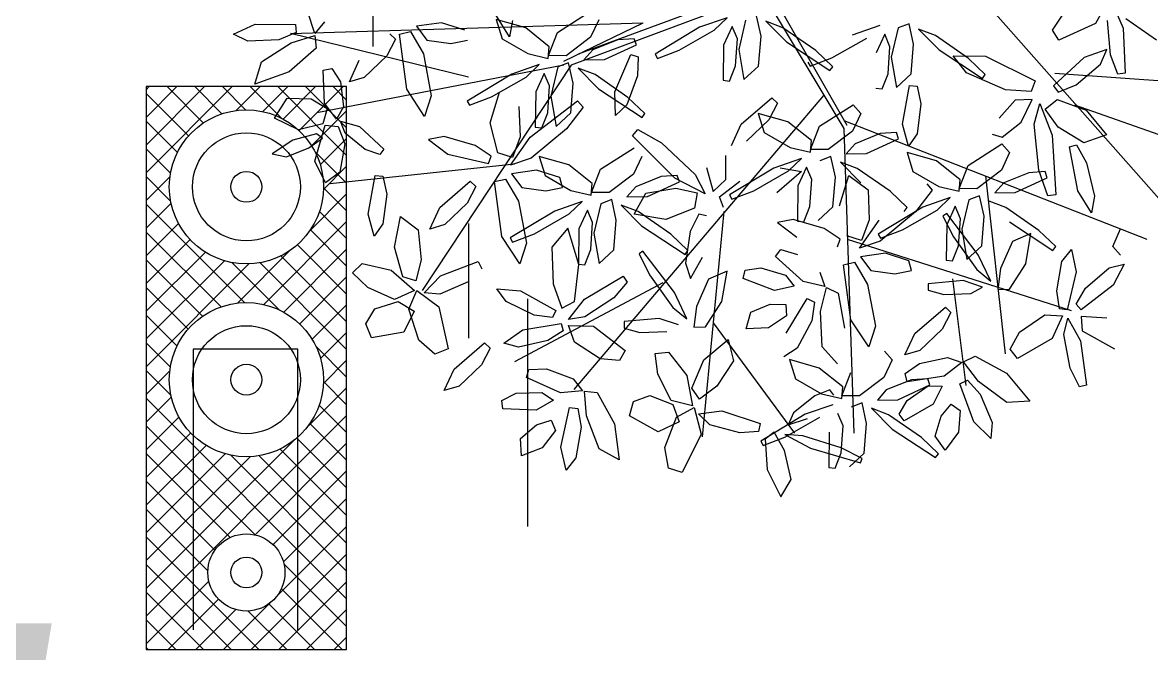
# Model space of a CAD drawing. Header units: inches. Extents: x -28 to 837, y -22 to 590.
# Drawn here: x 394.9 to 430.33, y 277.71 to 297.5 of the extents above; entities that cross this region are included whole.
import ezdxf

# ---------------------------------------------------------------- set-up
doc = ezdxf.new("R2010")
doc.units = ezdxf.units.IN
doc.header["$MEASUREMENT"] = 0
doc.styles.get("Standard").update_dxf_attribs({"font": 'arial.ttf'})
doc.dimstyles.new('Annotative', dxfattribs={"dimscale": 0, "dimtxt": 0.18, "dimasz": 0.18, "dimexe": 0.18, "dimexo": 0.0625, "dimgap": 0.09, "dimtad": 0, "dimtih": 1, "dimtoh": 1, "dimdec": 4, "dimzin": 0, "dimdsep": 46, "dimtxsty": 'Standard', "dimcen": 0.09, "dimadec": 0, "dimazin": 0, "dimtfac": 1, "dimtdec": 4, "dimtofl": 0, "dimtmove": 0, "dimatfit": 3, "dimfxl": 1, "dimtolj": 1, "dimtzin": 0, "dimarcsym": 0})

# ---------------------------------------------------------------- blocks, each defined once
blk = doc.blocks.new('*D41')
at = {"color": 0, "lineweight": -2, "transparency": 16777216}
for p, q in [((2150.27, 647.4), (2156.52, 647.4)), ((2144.02, 622.4), (2144.02, 256.4)), ((2150.27, 231.4), (2156.52, 231.4))]:
    blk.add_line(p, q, dxfattribs=at)
at = {"color": 0, "transparency": 16777216}
for points in [[(2139.85, 622.4), (2148.18, 622.4), (2144.02, 647.4)], [(2139.85, 256.4), (2148.18, 256.4), (2144.02, 231.4)]]:
    blk.add_solid(points, dxfattribs=at)
at = {"layer": 'Defpoints', "color": 0, "transparency": 16777216}
for p in [(2144.02, 647.4), (2144.02, 231.4), (2144.02, 231.4)]:
    blk.add_point(p, dxfattribs=at)
at = {"color": 0, "transparency": 16777216, "insert": (2125, 439.4), "char_height": 25, "attachment_point": 5, "rotation": 90}
blk.add_mtext('416', dxfattribs=at)
blk = doc.blocks.new('tree')
at = {"color": 44}
for p, q in [((-129, -141), (-997.1, -466.1)), ((-964.4, -413.8), (-147.1, -112.5)), ((-129, -141), (237.4, -752.3)), ((-93.4, -134.1), (250.7, -736.3)), ((923.5, -233.3), (1699, -1110.2)), ((-2268.2, -322.7), (-670.9, -273.6)), ((-1030.3, -448), (-670.9, -273.6)), ((-1462.8, -519.6), (-2268.2, -322.7)), ((-1030.3, -465.9), (-2148.9, -680.7)), ((-997.1, -466.1), (-1671.6, -1486)), ((1191.9, -501.7), (1937.6, -555.4)), ((145.6, -603.3), (-985.6, -1933.5)), ((1281.4, -644.9), (1788.5, -823.9)), ((237.4, -716.5), (1609.5, -1253.4)), ((237.4, -752.3), (282.1, -2130.3)), ((-1254, -913.3), (-2089.2, -1002.8)), ((878.7, -967), (968.2, -1772.4)), ((-305.9, -1128.4), (-403.9, -2148.2)), ((-1462.8, -1182.2), (-1462.8, -1700.8)), ((252.3, -1253.4), (1266.5, -1575.5)), ((-582.9, -1450.3), (-1254, -1808.2)), ((729.6, -1432.4), (789.2, -1915.6)), ((-354.2, -1631.3), (13.7, -2130.3))]:
    blk.add_line(p, q, dxfattribs=at)
at = {"color": 68}
for p, q in [((1430.9, -179), (1375.9, -276.9)), ((1455, -191.3), (1501.9, -298.4)), ((1182.3, -307.1), (1230.6, -234)), ((1514.3, -254.7), (1652.7, -350.1)), ((1375.9, -276.9), (1210.8, -351.6)), ((1444.5, -418.6), (1430.5, -262.9)), ((1501.9, -298.4), (1510.9, -501.6)), ((1210.8, -351.6), (1182.3, -307.1)), ((1428.2, -395), (1324.4, -430.7)), ((1399.8, -461.4), (1428.2, -395)), ((1324.4, -430.7), (1186.2, -559.4)), ((1478, -505.7), (1444.5, -418.6)), ((1288.7, -554.6), (1399.8, -461.4)), ((1510.9, -501.6), (1478, -505.7)), ((1186.2, -559.4), (1207.7, -587.3)), ((1207.7, -587.3), (1288.7, -554.6)), ((1124.8, -638.2), (1180.7, -781.9)), ((1149.2, -664.5), (1203.4, -620.8)), ((1203.4, -620.8), (1334.7, -668.8)), ((1207.2, -745.4), (1149.2, -664.5)), ((1334.7, -668.8), (1426, -781.1)), ((1323.4, -817.6), (1207.2, -745.4)), ((1180.7, -781.9), (1196.8, -1052.6)), ((1426, -781.1), (1323.4, -817.6)), ((1258.2, -834.3), (1290.2, -825.4)), ((1296.2, -1034), (1258.2, -834.3)), ((1290.2, -825.4), (1335.8, -906.8)), ((1335.8, -906.8), (1372, -1059)), ((1160, -1057.3), (1119.8, -940.5)), ((1013.1, -1041.6), (1158.1, -975)), ((920.5, -1043.1), (1013.1, -1041.6)), ((1196.8, -1052.6), (1160, -1057.3)), ((1358, -1133.3), (1296.2, -1034)), ((1372, -1059), (1358, -1133.3)), ((970.9, -1109.6), (894.5, -1080.7)), ((1119.8, -1213.1), (970.9, -1109.6)), ((987.2, -1174.5), (1183.8, -1303.9)), ((1196.4, -1286.5), (1119.8, -1213.1)), ((1454.3, -1286), (1489.4, -1205.7)), ((1000.7, -1263.1), (945.9, -1386.3)), ((1084.3, -1227.1), (1000.7, -1263.1)), ((1060.8, -1364.2), (1084.3, -1227.1)), ((1183.8, -1303.9), (1196.4, -1286.5)), ((1224.7, -1353.5), (1267.3, -1299.6)), ((1267.3, -1299.6), (1289.3, -1400.9)), ((1489.9, -1325), (1454.3, -1286)), ((987, -1479), (1060.8, -1364.2)), ((1200.8, -1487.5), (1224.7, -1353.5)), ((1437.6, -1382.7), (1506.2, -1366.4)), ((1506.2, -1366.4), (1456.9, -1461.1)), ((1289.3, -1400.9), (1248.7, -1573.4)), ((1331.3, -1474.7), (1437.6, -1382.7)), ((934.3, -1480.3), (987, -1479)), ((1288.2, -1547.7), (1331.3, -1474.7)), ((1456.9, -1461.1), (1312.3, -1573.3)), ((1213.8, -1568.7), (1200.8, -1487.5)), ((1248.7, -1573.4), (1213.8, -1568.7)), ((1312.3, -1573.3), (1288.2, -1547.7)), ((1032.1, -1673.4), (1146.5, -1595.4)), ((1146.5, -1595.4), (1226.4, -1600.1)), ((1226.4, -1600.1), (1180.6, -1702.7)), ((1233.8, -1683.7), (1251.5, -1610.2)), ((1251.5, -1610.2), (1308.1, -1712.5)), ((1427.5, -1609.9), (1310.9, -1602.8)), ((1310.9, -1602.8), (1316.4, -1667.8)), ((990.7, -1750.7), (1032.1, -1673.4)), ((1262.1, -1837.5), (1233.8, -1683.7)), ((1316.4, -1667.8), (1463.1, -1750)), ((1180.6, -1702.7), (1023.2, -1792.3)), ((1308.1, -1712.5), (1335.9, -1913.9)), ((208.8, -1817.7), (138.3, -1740.9)), ((831.7, -1782.5), (973.7, -1860.1)), ((1023.2, -1792.3), (990.7, -1750.7)), ((231.8, -1921.5), (125.5, -1836.1)), ((456, -1799.2), (418.7, -1878.5)), ((514.3, -1860.6), (579.8, -1815.7)), ((770.6, -1811.5), (691.4, -1873.4)), ((847.2, -1896.7), (778.9, -1808.1)), ((1303.4, -1921.1), (1262.1, -1837.5)), ((228.4, -1961.7), (268.8, -1856.9)), ((418.7, -1878.5), (308.4, -1962.3)), ((543.3, -1890.1), (429.4, -1935.5)), ((524.5, -1898.4), (514.3, -1860.6)), ((691.4, -1873.4), (524.5, -1898.4)), ((616.8, -1885.1), (543.3, -1890.1)), ((626.6, -1912.8), (616.8, -1885.1)), ((973.7, -1860.1), (1079.8, -1985.9)), ((191.4, -1958.8), (173.9, -1935.2)), ((227.6, -1974.1), (231.8, -1921.5)), ((429.4, -1935.5), (389, -1980.9)), ((481.6, -1979.4), (626.6, -1912.8)), ((523.6, -1982.9), (619, -1917.4)), ((619, -1917.4), (682.7, -1917.7)), ((682.7, -1917.7), (641.1, -1999.3)), ((762.9, -1907.2), (796.4, -1891.2)), ((825.1, -2079.5), (762.9, -1907.2)), ((796.4, -1891.2), (854.1, -1953.8)), ((975.7, -1992.6), (847.2, -1896.7)), ((1335.9, -1913.9), (1303.4, -1921.1)), ((135.3, -1952.6), (227.6, -1974.1)), ((308.4, -1962.3), (228.4, -1961.7)), ((389, -1980.9), (481.6, -1979.4)), ((486.8, -2044.6), (523.6, -1982.9)), ((854.1, -1953.8), (909.2, -2083.2)), ((1079.8, -1985.9), (975.7, -1992.6)), ((187, -2002.3), (62.5, -2045.6)), ((233.3, -2098), (209.7, -2041.9)), ((320, -1993.9), (270.7, -2012.7)), ((340.4, -2086.5), (320, -1993.9)), ((439.4, -2047.4), (363, -2018.5)), ((363, -2018.5), (455.7, -2112.2)), ((641.1, -1999.3), (510.7, -2075.6)), ((678.2, -2053.5), (723.3, -1999.9)), ((723.3, -1999.9), (764.2, -2029.1)), ((764.2, -2029.1), (756.2, -2126.7)), ((329.7, -2220.9), (340.4, -2086.5)), ((588.3, -2150.9), (439.4, -2047.4)), ((510.7, -2075.6), (486.8, -2044.6)), ((650.4, -2145.1), (678.2, -2053.5)), ((902.1, -2154.4), (825.1, -2079.5)), ((909.2, -2083.2), (902.1, -2154.4)), ((224.8, -2197.6), (52, -2142.4)), ((225.3, -2220.3), (233.3, -2098)), ((455.7, -2112.2), (652.3, -2241.7)), ((695.7, -2208.5), (650.4, -2145.1)), ((756.2, -2126.7), (695.7, -2208.5)), ((319.5, -2245.2), (224.8, -2197.6)), ((664.9, -2224.3), (588.3, -2150.9)), ((86.6, -2199.6), (312.6, -2265.6)), ((198.2, -2288.8), (225.3, -2220.3)), ((262.8, -2282.7), (329.7, -2220.9)), ((312.6, -2265.6), (319.5, -2245.2)), ((652.3, -2241.7), (664.9, -2224.3)), ((169, -2285.7), (198.2, -2288.8))]:
    blk.add_line(p, q, dxfattribs=at)
at = {"color": 60}
for p, q in [((-2158.4, -321.4), (-2189, -225.6)), ((-1277.4, -337), (-1339.2, -237.8)), ((-1060.1, -317.5), (-907.4, -219.9)), ((-2525.7, -325.7), (-2428.7, -279.4)), ((-2428.7, -279.4), (-2245.6, -280.9)), ((-2245.6, -280.9), (-2242.1, -317.9)), ((-2114.4, -269), (-2158.4, -321.4)), ((-1585, -273.6), (-1697.6, -289.4)), ((-1697.6, -289.4), (-1651.4, -352.1)), ((-1479.1, -307), (-1585, -273.6)), ((-1203.4, -296.7), (-1337.2, -258.8)), ((-1337.2, -258.8), (-1310.3, -345.8)), ((-1263.5, -262.7), (-1277.4, -337)), ((-1097, -382.1), (-1203.4, -296.7)), ((-2461.4, -357), (-2525.7, -325.7)), ((-2320.9, -350.3), (-2461.4, -357)), ((-2242.1, -317.9), (-2320.9, -350.3)), ((-2265, -363.6), (-2158.2, -330.4)), ((-2158.2, -330.4), (-2152.4, -388.7)), ((-1793.3, -348.2), (-1832.6, -423.4)), ((-1818.7, -323.9), (-1793.3, -348.2)), ((-1774.6, -325.2), (-1725.1, -313.6)), ((-1742, -574.2), (-1774.6, -325.2)), ((-1725.1, -313.6), (-1666.3, -414.4)), ((-1651.4, -352.1), (-1543, -366.9)), ((-1543, -366.9), (-1466.7, -352.2)), ((-1310.3, -345.8), (-1193.5, -413.3)), ((-1100.4, -422.4), (-1060.1, -317.5)), ((-910.2, -339.1), (-1020.5, -422.9)), ((-2399.5, -450.8), (-2265, -363.6)), ((-2152.4, -388.7), (-2274.6, -494.9)), ((-1101.2, -434.7), (-1097, -382.1)), ((-899.4, -396.1), (-939.8, -441.5)), ((-2429.4, -550.8), (-2399.5, -450.8)), ((-2001.7, -540.5), (-1957.4, -443.4)), ((-1832.6, -423.4), (-1934.1, -520.8)), ((-1666.3, -414.4), (-1630.6, -603.9)), ((-1193.5, -413.3), (-1101.2, -434.7)), ((-1020.5, -422.9), (-1100.4, -422.4)), ((-1008.8, -454.5), (-1058.1, -473.4)), ((-988.5, -547.1), (-1008.8, -454.5)), ((-2274.6, -494.9), (-2429.4, -550.8)), ((-2121, -488.6), (-2080.6, -481.2)), ((-2114.7, -636.8), (-2121, -488.6)), ((-2080.6, -481.2), (-2041.7, -540.9)), ((-1266.4, -506.3), (-1467.8, -628.1)), ((-1141.9, -462.9), (-1266.4, -506.3)), ((-1200.8, -519.5), (-1141.9, -462.9)), ((-1119.1, -502.6), (-1157.6, -586.8)), ((-1095.6, -558.6), (-1119.1, -502.6)), ((-1058.1, -473.4), (-1089.4, -606.1)), ((-889.4, -508), (-965.8, -479.1)), ((-2041.7, -540.9), (-2028.2, -653.7)), ((-1934.1, -520.8), (-2001.7, -540.5)), ((-1358.3, -609.3), (-1200.8, -519.5)), ((-1103.6, -680.9), (-1095.6, -558.6)), ((-999.2, -681.5), (-988.5, -547.1)), ((-1660.9, -697), (-1742, -574.2)), ((-1630.6, -603.9), (-1660.9, -697)), ((-1457.5, -646.9), (-1358.3, -609.3)), ((-1363.5, -726.6), (-1321.3, -588.2)), ((-1157.6, -586.8), (-1159.9, -746.3)), ((-1089.4, -606.1), (-1066.1, -743.3)), ((-2340.5, -705.3), (-2284, -615.5)), ((-2284, -615.5), (-2174.6, -618.3)), ((-2174.6, -618.3), (-2102, -660.8)), ((-2102, -660.8), (-2122.1, -730.6)), ((-2059.8, -709.5), (-2114.7, -636.8)), ((-2028.2, -653.7), (-2059.8, -709.5)), ((-1467.8, -628.1), (-1457.5, -646.9)), ((-1233.7, -653), (-1228.9, -789.8)), ((-1183.8, -791.4), (-968.1, -627)), ((-943.6, -655), (-1018.1, -753.4)), ((-968.1, -627), (-943.6, -655)), ((-2232.3, -758.4), (-2340.5, -705.3)), ((-1130.7, -749.4), (-1103.6, -680.9)), ((-1066.1, -743.3), (-999.2, -681.5)), ((-2122.1, -730.6), (-2232.3, -758.4)), ((-2158, -900.4), (-2111.5, -736.8)), ((-2111.5, -736.8), (-2053.1, -742.9)), ((-2053.1, -742.9), (-2021.7, -821.5)), ((-2020, -773.8), (-2041.7, -718.6)), ((-2041.7, -718.6), (-1956.4, -743)), ((-1956.4, -743), (-1845.4, -844.9)), ((-1330.1, -862.4), (-1363.5, -726.6)), ((-1018.1, -753.4), (-1179.2, -886.1)), ((-1159.9, -746.3), (-1130.7, -749.4)), ((-2257.2, -805.1), (-2350.5, -866)), ((-2151, -775.6), (-2257.2, -805.1)), ((-2184.5, -839.5), (-2122.8, -795.9)), ((-2122.8, -795.9), (-2151, -775.6)), ((-1930.4, -847), (-2020, -773.8)), ((-1572, -788.3), (-1642.9, -801.7)), ((-1642.9, -801.7), (-1555.4, -867.9)), ((-1432.6, -828.5), (-1572, -788.3)), ((-1271.9, -917.9), (-1183.8, -791.4)), ((-1228.9, -789.8), (-1263.7, -883)), ((-2350.5, -866), (-2285.8, -880.9)), ((-2285.8, -880.9), (-2184.5, -839.5)), ((-2021.7, -821.5), (-2045.1, -949)), ((-1864.1, -870), (-1930.4, -847)), ((-1845.4, -844.9), (-1864.1, -870)), ((-1555.4, -867.9), (-1371.5, -910.9)), ((-1360.4, -877.5), (-1432.6, -828.5)), ((-1263.7, -883), (-1330.1, -862.4)), ((-2109.4, -998.7), (-2158, -900.4)), ((-1371.5, -910.9), (-1360.4, -877.5)), ((-1179.2, -886.1), (-1271.9, -917.9)), ((-1008.5, -916), (-1142.3, -878.1)), ((-1142.3, -878.1), (-1115.4, -965.1)), ((-2045.1, -949), (-2109.4, -998.7)), ((-1916.7, -1139.7), (-1885, -965.4)), ((-1885, -965.4), (-1850, -968.3)), ((-1850, -968.3), (-1832.8, -1048.7)), ((-1154.7, -940.8), (-1267.3, -956.5)), ((-1267.3, -956.5), (-1221.1, -1019.2)), ((-1048.8, -974.1), (-1154.7, -940.8)), ((-1115.4, -965.1), (-998.6, -1032.5)), ((-1592.8, -1109.9), (-1454.1, -990.4)), ((-1428.7, -1014.7), (-1468, -1089.9)), ((-1454.1, -990.4), (-1428.7, -1014.7)), ((-1344.3, -992.4), (-1294.8, -980.7)), ((-1311.7, -1241.3), (-1344.3, -992.4)), ((-1294.8, -980.7), (-1236, -1081.6)), ((-1221.1, -1019.2), (-1112.7, -1034.1)), ((-1112.7, -1034.1), (-1036.4, -1019.3)), ((-1036.4, -1019.3), (-1048.8, -974.1)), ((-1832.8, -1048.7), (-1849.7, -1183.7)), ((-1637.2, -1207), (-1592.8, -1109.9)), ((-1468, -1089.9), (-1569.5, -1187.2)), ((-1236, -1081.6), (-1200.3, -1271)), ((-947, -1082.2), (-1071.5, -1125.6)), ((-1005.9, -1138.8), (-947, -1082.2)), ((-924.2, -1121.9), (-962.7, -1206.1)), ((-1071.5, -1125.6), (-1272.9, -1247.3))]:
    blk.add_line(p, q, dxfattribs=at)
at = {"color": 62}
for p, q in [((-291.4, -250.6), (-415.9, -293.9)), ((-350.4, -307.2), (-291.4, -250.6)), ((-138, -334.8), (-158.4, -242.2)), ((-872.8, -259.9), (-910.2, -339.1)), ((-415.9, -293.9), (-617.4, -415.7)), ((-268.7, -290.2), (-307.1, -374.5)), ((-245.1, -346.3), (-268.7, -290.2)), ((-207.6, -261), (-239, -393.8)), ((-39, -295.7), (-115.4, -266.8)), ((-115.4, -266.8), (-22.7, -360.5)), ((109.9, -399.2), (-39, -295.7)), ((-785.6, -350.8), (-899.4, -396.1)), ((-712, -345.8), (-785.6, -350.8)), ((-702.3, -373.4), (-712, -345.8)), ((-507.9, -397), (-350.4, -307.2)), ((-253.1, -468.6), (-245.1, -346.3)), ((-148.7, -469.2), (-138, -334.8)), ((-847.2, -440), (-702.3, -373.4)), ((-607.1, -434.6), (-507.9, -397)), ((-307.1, -374.5), (-309.4, -534)), ((-239, -393.8), (-215.6, -531)), ((-939.8, -441.5), (-847.2, -440)), ((-799.8, -586), (-727.8, -417.7)), ((-727.8, -417.7), (-694.3, -428.4)), ((-694.3, -428.4), (-696.5, -513.1)), ((-617.4, -415.7), (-607.1, -434.6)), ((73.6, -451.1), (83.9, -470)), ((-965.8, -479.1), (-873.2, -572.9)), ((-740.5, -611.5), (-889.4, -508)), ((-280.2, -537.1), (-253.1, -468.6)), ((-215.6, -531), (-148.7, -469.2)), ((-696.5, -513.1), (-744.8, -645.2)), ((-309.4, -534), (-280.2, -537.1)), ((-873.2, -572.9), (-676.6, -702.3)), ((-796.9, -692.7), (-799.8, -586)), ((-663.9, -684.9), (-740.5, -611.5)), ((-227.5, -732.3), (-88.8, -612.8)), ((-88.8, -612.8), (-63.4, -637.1)), ((-744.8, -645.2), (-796.9, -692.7)), ((-63.4, -637.1), (-102.7, -712.3)), ((-676.6, -702.3), (-663.9, -684.9)), ((-102.7, -712.3), (-204.2, -809.6)), ((-16.3, -721.4), (-150.1, -683.5)), ((-150.1, -683.5), (-123.2, -770.4)), ((-720.2, -784.7), (-695.7, -756.8)), ((-695.7, -756.8), (-588.3, -817.6)), ((-271.8, -829.4), (-227.5, -732.3)), ((90.1, -806.8), (-16.3, -721.4)), ((86.6, -847), (127, -742.2)), ((-528.6, -976.7), (-720.2, -784.7)), ((-588.3, -817.6), (-435.4, -959.6)), ((-123.2, -770.4), (-6.4, -837.9)), ((85.9, -859.4), (90.1, -806.8)), ((-865.2, -936.8), (-712.5, -839.2)), ((-6.4, -837.9), (85.9, -859.4)), ((-902.1, -1001.4), (-1008.5, -916)), ((-677.9, -879.1), (-715.3, -958.4)), ((-905.6, -1041.6), (-865.2, -936.8)), ((-715.3, -958.4), (-825.6, -1042.2)), ((-590.7, -970), (-704.5, -1015.4)), ((-517.2, -965), (-590.7, -970)), ((-507.4, -992.7), (-517.2, -965)), ((-906.3, -1054), (-902.1, -1001.4)), ((-704.5, -1015.4), (-744.9, -1060.8)), ((-659.2, -1044.5), (-524.3, -1021.6)), ((-652.3, -1059.3), (-507.4, -992.7)), ((-998.6, -1032.5), (-906.3, -1054)), ((-825.6, -1042.2), (-905.6, -1041.6)), ((-744.9, -1060.8), (-652.3, -1059.3)), ((-711.8, -1139.9), (-659.2, -1044.5)), ((-900.7, -1177.9), (-924.2, -1121.9)), ((-863.2, -1092.6), (-894.5, -1225.4)), ((-813.9, -1073.8), (-863.2, -1092.6)), ((-793.6, -1166.4), (-813.9, -1073.8)), ((-694.5, -1127.3), (-770.9, -1098.4)), ((-770.9, -1098.4), (-678.3, -1192.2)), ((-438.9, -1112.3), (-569, -1163.4)), ((-1889.6, -1239.8), (-1916.7, -1139.7)), ((-1797.2, -1289.7), (-1769.9, -1149.6)), ((-1769.9, -1149.6), (-1690.2, -1210.1)), ((-1163.4, -1228.6), (-1005.9, -1138.8)), ((-804.3, -1300.8), (-793.6, -1166.4)), ((-569, -1163.4), (-711.8, -1139.9)), ((-545.6, -1230.8), (-694.5, -1127.3)), ((-1849.7, -1183.7), (-1889.6, -1239.8)), ((-1690.2, -1210.1), (-1677.2, -1346.3)), ((-1569.5, -1187.2), (-1637.2, -1207)), ((-1012.7, -1203.6), (-1085.6, -1289.2)), ((-963.3, -1367.8), (-1012.7, -1203.6)), ((-962.7, -1206.1), (-965, -1365.6)), ((-908.7, -1300.2), (-900.7, -1177.9)), ((-894.5, -1225.4), (-871.2, -1362.6)), ((-678.3, -1192.2), (-481.7, -1321.6)), ((-458.8, -1218.4), (-480.2, -1361.9)), ((-1230.6, -1364.2), (-1311.7, -1241.3)), ((-1272.9, -1247.3), (-1262.6, -1266.2)), ((-1262.6, -1266.2), (-1163.4, -1228.6)), ((-1200.3, -1271), (-1230.6, -1364.2)), ((-469.1, -1304.2), (-545.6, -1230.8)), ((-1759.7, -1423.5), (-1797.2, -1289.7)), ((-1085.6, -1289.2), (-1078.4, -1455.2)), ((-935.8, -1368.7), (-908.7, -1300.2)), ((-871.2, -1362.6), (-804.3, -1300.8)), ((-672.6, -1307.4), (-690.3, -1319.6)), ((-690.3, -1319.6), (-642.5, -1414.3)), ((-530.3, -1494.9), (-672.6, -1307.4)), ((-481.7, -1321.6), (-469.1, -1304.2)), ((-1987.2, -1405.4), (-1943.9, -1362.6)), ((-1943.9, -1362.6), (-1812.4, -1393.9)), ((-1677.2, -1346.3), (-1701.1, -1441)), ((-1589.4, -1418.3), (-1417.9, -1354)), ((-1417.9, -1354), (-1401.5, -1387.3)), ((-981.8, -1534.9), (-963.3, -1367.8)), ((-965, -1365.6), (-935.8, -1368.7)), ((-480.2, -1361.9), (-457.5, -1430.4)), ((-1918.8, -1471.6), (-1987.2, -1405.4)), ((-1812.4, -1393.9), (-1707.3, -1484.8)), ((-1701.1, -1441), (-1759.7, -1423.5)), ((-1663.3, -1496.2), (-1589.4, -1418.3)), ((-937.4, -1525.1), (-762.8, -1420.9)), ((-762.8, -1420.9), (-743.5, -1447.9)), ((-642.5, -1414.3), (-536.5, -1561.5)), ((-1797.3, -1525.4), (-1918.8, -1471.6)), ((-1463.4, -1445.8), (-1592.1, -1502.4)), ((-1291.6, -1534.6), (-1333.4, -1477.8)), ((-1333.4, -1477.8), (-1226.9, -1486.2)), ((-1078.4, -1455.2), (-1039.5, -1565.3)), ((-743.5, -1447.9), (-804.4, -1518.7)), ((-1707.3, -1484.8), (-1797.3, -1525.4)), ((-1731.8, -1569.3), (-1695.9, -1485.8)), ((-1695.9, -1485.8), (-1596.6, -1559.7)), ((-1592.1, -1502.4), (-1663.3, -1496.2)), ((-1226.9, -1486.2), (-1067.1, -1575.6)), ((-1009.5, -1617.1), (-937.4, -1525.1)), ((-804.4, -1518.7), (-934.9, -1604.8)), ((-474.1, -1614.1), (-530.3, -1494.9)), ((-1927.8, -1635.9), (-1886.8, -1568.3)), ((-1886.8, -1568.3), (-1780.2, -1535.2)), ((-1780.2, -1535.2), (-1708.9, -1579.1)), ((-1708.9, -1579.1), (-1755.1, -1673.4)), ((-1686.8, -1710), (-1731.8, -1569.3)), ((-1596.6, -1559.7), (-1554.8, -1748.8)), ((-1165.4, -1596.6), (-1291.6, -1534.6)), ((-1067.1, -1575.6), (-1081.3, -1607.7)), ((-1039.5, -1565.3), (-981.8, -1534.9)), ((-536.5, -1561.5), (-474.1, -1614.1)), ((-1081.3, -1607.7), (-1165.4, -1596.6)), ((-934.9, -1604.8), (-1009.5, -1617.1)), ((-599, -1611.6), (-757.8, -1626.1)), ((-1900.9, -1698.9), (-1927.8, -1635.9)), ((-1755.1, -1673.4), (-1900.9, -1698.9)), ((-1301.6, -1723.8), (-1216.9, -1664)), ((-1614.7, -1772.9), (-1686.8, -1710)), ((-1527.9, -1841.2), (-1389.2, -1721.7)), ((-1389.2, -1721.7), (-1363.8, -1746.1)), ((-1235.3, -1742), (-1301.6, -1723.8)), ((-1554.8, -1748.8), (-1614.7, -1772.9)), ((-1363.8, -1746.1), (-1403.1, -1821.2)), ((-1403.1, -1821.2), (-1504.6, -1918.6)), ((-1572.2, -1938.3), (-1527.9, -1841.2)), ((-1504.6, -1918.6), (-1572.2, -1938.3)), ((-1311, -1982.6), (-1246.6, -1950.4)), ((-1307.4, -2021.5), (-1311, -1982.6)), ((-1223, -2233.1), (-1227.1, -2155.3))]:
    blk.add_line(p, q, dxfattribs=at)
at = {"color": 64}
for p, q in [((399.6, -286), (275.1, -329.3)), ((483.4, -296.4), (452, -429.2)), ((532.6, -277.6), (483.4, -296.4)), ((553, -370.2), (532.6, -277.6)), ((652, -331.1), (575.6, -302.2)), ((575.6, -302.2), (668.3, -395.9)), ((183.1, -432.4), (340.6, -342.6)), ((422.3, -325.6), (383.9, -409.9)), ((445.9, -381.7), (422.3, -325.6)), ((-22.7, -360.5), (173.9, -490)), ((186.5, -472.6), (109.9, -399.2)), ((437.9, -504), (445.9, -381.7)), ((542.3, -504.6), (553, -370.2)), ((83.9, -470), (183.1, -432.4)), ((452, -429.2), (475.4, -566.3)), ((173.9, -490), (186.5, -472.6)), ((410.8, -572.5), (437.9, -504)), ((475.4, -566.3), (542.3, -504.6)), ((502.3, -731.9), (534, -557.5)), ((534, -557.5), (569.1, -560.4)), ((569.1, -560.4), (586.2, -640.8)), ((381.6, -569.4), (410.8, -572.5)), ((127, -742.2), (279.7, -644.6)), ((279.7, -644.6), (314.3, -684.5)), ((586.2, -640.8), (569.3, -775.9)), ((314.3, -684.5), (276.9, -763.8)), ((276.9, -763.8), (166.6, -847.6)), ((529.5, -831.9), (502.3, -731.9)), ((401.5, -775.4), (287.7, -820.8)), ((339.9, -864.7), (484.8, -798.1)), ((475, -770.4), (401.5, -775.4)), ((484.8, -798.1), (475, -770.4)), ((569.3, -775.9), (529.5, -831.9)), ((166.6, -847.6), (86.6, -847)), ((287.7, -820.8), (247.2, -866.2)), ((247.2, -866.2), (339.9, -864.7)), ((657, -898.3), (523.1, -860.4)), ((523.1, -860.4), (550.1, -947.4)), ((-297.9, -983.4), (-297.6, -874)), ((45.2, -887.6), (-79.3, -930.9)), ((-13.8, -944.1), (45.2, -887.6)), ((178.3, -879.2), (129, -898)), ((198.6, -971.8), (178.3, -879.2)), ((297.7, -932.7), (221.3, -903.8)), ((221.3, -903.8), (313.9, -997.5)), ((-435.4, -959.6), (-391.5, -1047.2)), ((-384.5, -928), (-353.9, -1037.5)), ((-79.3, -930.9), (-280.7, -1052.7)), ((-171.2, -1034), (-13.8, -944.1)), ((45.3, -947.1), (-65.7, -1043.7)), ((-51.1, -929.4), (45.3, -947.1)), ((68, -927.2), (29.5, -1011.5)), ((91.5, -983.3), (68, -927.2)), ((216.8, -1102.8), (259.1, -964.4)), ((259.1, -964.4), (346.6, -1029.1)), ((446.5, -1036.2), (297.7, -932.7)), ((550.1, -947.4), (666.9, -1014.8)), ((-391.5, -1047.2), (-528.6, -976.7)), ((-524.3, -1021.6), (-427.2, -1043.7)), ((-353.9, -1037.5), (-297.9, -983.4)), ((-326.3, -1061.6), (-234.1, -989.9)), ((29.5, -1011.5), (27.2, -1171)), ((83.5, -1105.6), (91.5, -983.3)), ((187.9, -1106.2), (198.6, -971.8)), ((612.3, -1003.2), (636.7, -1031.1)), ((-427.2, -1043.7), (-438.9, -1112.3)), ((-308.2, -1109.1), (-326.3, -1061.6)), ((-280.7, -1052.7), (-270.4, -1071.6)), ((-270.4, -1071.6), (-171.2, -1034)), ((346.6, -1029.1), (351.5, -1165.9)), ((523.1, -1109.6), (446.5, -1036.2)), ((636.7, -1031.1), (562.2, -1129.5)), ((56.4, -1174.1), (83.5, -1105.6)), ((121, -1167.9), (187.9, -1106.2)), ((594, -1107.9), (392.6, -1229.7)), ((502, -1210.9), (659.5, -1121.1)), ((510.5, -1127), (523.1, -1109.6)), ((-419.9, -1140.3), (-458.8, -1218.4)), ((-385.3, -1146.9), (-419.9, -1140.3)), ((8.3, -1164.4), (-62.6, -1177.8)), ((147.7, -1204.6), (8.3, -1164.4)), ((27.2, -1171), (56.4, -1174.1)), ((308.5, -1294.1), (396.6, -1167.5)), ((351.5, -1165.9), (316.7, -1259.2)), ((562.2, -1129.5), (401.2, -1262.3)), ((-62.6, -1177.8), (24.9, -1244.1)), ((220, -1253.6), (147.7, -1204.6)), ((402.8, -1248.5), (502, -1210.9)), ((208.8, -1287), (220, -1253.6)), ((316.7, -1259.2), (250.2, -1238.5)), ((401.2, -1262.3), (308.5, -1294.1)), ((392.6, -1229.7), (402.8, -1248.5)), ((-71.8, -1330.7), (-48.9, -1299)), ((-48.9, -1299), (27.2, -1321.7)), ((-457.5, -1430.4), (-403.5, -1334.9)), ((52.4, -1444.8), (-71.8, -1330.7)), ((268.7, -1617.4), (236, -1368.5)), ((-291.7, -1398.4), (-375.3, -1434.3)), ((-315.3, -1535.5), (-291.7, -1398.4)), ((-218.4, -1431.2), (-209.4, -1393.2)), ((-209.4, -1393.2), (-138.1, -1383.1)), ((-138.1, -1383.1), (-27.3, -1416.2)), ((-27.3, -1416.2), (12.5, -1465.8)), ((127.9, -1402.9), (150.4, -1467.6)), ((-375.3, -1434.3), (-430.1, -1557.6)), ((-77.2, -1484.7), (-218.4, -1431.2)), ((12.5, -1465.8), (-77.2, -1484.7)), ((150.4, -1467.6), (52.4, -1444.8)), ((132.1, -1580.7), (158.2, -1471.9)), ((158.2, -1471.9), (211.3, -1496.8)), ((-24, -1678.3), (71, -1521.7)), ((71, -1521.7), (104.5, -1537.7)), ((211.3, -1496.8), (240, -1656.1)), ((-430.1, -1557.6), (-441.7, -1651.6)), ((-389, -1650.3), (-315.3, -1535.5)), ((-205.6, -1658.7), (-184.7, -1583.6)), ((-184.7, -1583.6), (-96, -1547.7)), ((-96, -1547.7), (-26, -1549.1)), ((-26, -1549.1), (-23, -1599.3)), ((104.5, -1537.7), (92, -1622)), ((138.3, -1740.9), (132.1, -1580.7)), ((-1216.9, -1664), (-1042.3, -1634.1)), ((-1042.3, -1634.1), (-1033, -1668)), ((-757.8, -1626.1), (-757.8, -1655.5)), ((-511.1, -1640.9), (-599, -1611.6)), ((-23, -1599.3), (-104, -1654.4)), ((92, -1622), (25.9, -1746.1)), ((-1033, -1668), (-1102.7, -1711.7)), ((-982.1, -1719.6), (-1009, -1644.2)), ((-1009, -1644.2), (-896.6, -1646.2)), ((-896.6, -1646.2), (-752.7, -1756.3)), ((-757.8, -1655.5), (-686.8, -1675.2)), ((-686.8, -1675.2), (-564.3, -1670.3)), ((-441.7, -1651.6), (-389, -1650.3)), ((-104, -1654.4), (-205.6, -1658.7)), ((-1102.7, -1711.7), (-1235.3, -1742)), ((-865.6, -1794.5), (-982.1, -1719.6)), ((-396.4, -1799), (-287.3, -1707)), ((-287.3, -1707), (-263.2, -1804)), ((-752.7, -1756.3), (-778.3, -1802.4)), ((-617, -1770.1), (-556.4, -1764)), ((-605.2, -1864.6), (-617, -1770.1)), ((-556.4, -1764), (-473.5, -1870.7)), ((25.9, -1746.1), (-33.9, -1785.3)), ((-1188.7, -1842.4), (-1109.3, -1839.7)), ((-1109.3, -1839.7), (-988.1, -1884.8)), ((-778.3, -1802.4), (-865.6, -1794.5)), ((-451, -1926.9), (-396.4, -1799)), ((-263.2, -1804), (-338.3, -1918.4)), ((125.5, -1836.1), (-8.4, -1798.2)), ((-8.4, -1798.2), (18.6, -1885.1)), ((-1200.4, -1879.7), (-1188.7, -1842.4)), ((-1046.3, -1948.4), (-1200.4, -1879.7)), ((-988.1, -1884.8), (-946.2, -1938.9)), ((-544.2, -1982.6), (-605.2, -1864.6)), ((-473.5, -1870.7), (-448.6, -2007.4)), ((-946.2, -1938.9), (-1046.3, -1948.4)), ((-927.6, -2052), (-937.4, -1940.5)), ((-937.4, -1940.5), (-879.2, -1947.3)), ((-416.3, -1977.2), (-451, -1926.9)), ((-338.3, -1918.4), (-416.3, -1977.2)), ((-1246.6, -1950.4), (-1131, -1946.6)), ((-1077.5, -1981), (-1156.5, -2027.4)), ((-1131, -1946.6), (-1077.5, -1981)), ((-879.2, -1947.3), (-801.3, -2089.2)), ((-733.6, -2053), (-715.2, -1987)), ((-715.2, -1987), (-640.8, -1960)), ((-640.8, -1960), (-536.9, -2001)), ((-448.6, -2007.4), (-544.2, -1982.6)), ((-1156.5, -2027.4), (-1307.4, -2021.5)), ((-1044.7, -2194.1), (-1004.3, -2015.5)), ((-1004.3, -2015.5), (-967.4, -2020)), ((-967.4, -2020), (-952.5, -2103.8)), ((-536.9, -2001), (-508.9, -2079.9)), ((-520.7, -2057.9), (-440.4, -2015.4)), ((-440.4, -2015.4), (-409.2, -2135.2)), ((-421.5, -2043.9), (-315, -2029.4)), ((-369.9, -2093.4), (-421.5, -2043.9)), ((-1227.1, -2155.3), (-1154.4, -2093.1)), ((-1154.4, -2093.1), (-1087.5, -2072.2)), ((-1087.5, -2072.2), (-1068.8, -2118.9)), ((-870.9, -2201.9), (-927.6, -2052)), ((-801.3, -2089.2), (-779.6, -2252.4)), ((-604, -2124.4), (-733.6, -2053)), ((-508.9, -2079.9), (-604, -2124.4)), ((-573.7, -2195.7), (-520.7, -2057.9)), ((-1068.8, -2118.9), (-1128.1, -2196.9)), ((-952.5, -2103.8), (-975.8, -2242.6)), ((-409.2, -2135.2), (-495.2, -2308.7)), ((-1128.1, -2196.9), (-1223, -2233.1)), ((-1020, -2298.7), (-1044.7, -2194.1)), ((-556.9, -2290), (-573.7, -2195.7)), ((-975.8, -2242.6), (-1020, -2298.7)), ((-779.6, -2252.4), (-870.9, -2201.9)), ((-495.2, -2308.7), (-556.9, -2290))]:
    blk.add_line(p, q, dxfattribs=at)
at = {"color": 66}
for p, q in [((800.9, -434.6), (652, -331.1)), ((668.3, -395.9), (864.9, -525.4)), ((791.8, -500.7), (731.4, -423.5)), ((731.4, -423.5), (878.6, -424.8)), ((877.5, -508), (800.9, -434.6)), ((878.6, -424.8), (1103.4, -536.5)), ((968.9, -576.7), (791.8, -500.7)), ((864.9, -525.4), (877.5, -508)), ((1103.4, -536.5), (1085.5, -584.1)), ((1085.5, -584.1), (968.9, -576.7)), ((1012.4, -623.8), (939.6, -705.5)), ((1090.2, -620.5), (1012.4, -623.8)), ((1040.5, -722.7), (1090.2, -620.5)), ((1099.5, -732.8), (1124.8, -638.2)), ((953.7, -792), (1040.5, -722.7)), ((1119.8, -940.5), (1099.5, -732.8)), ((909.3, -777.1), (953.7, -792)), ((800.3, -919.1), (953, -821.5)), ((987.5, -861.4), (950.2, -940.7)), ((953, -821.5), (987.5, -861.4)), ((763.4, -983.7), (657, -898.3)), ((759.9, -1023.9), (800.3, -919.1)), ((950.2, -940.7), (839.9, -1024.5)), ((1074.8, -952.3), (961, -997.7)), ((1148.3, -947.3), (1074.8, -952.3)), ((1158.1, -975), (1148.3, -947.3)), ((666.9, -1014.8), (759.2, -1036.3)), ((759.2, -1036.3), (763.4, -983.7)), ((961, -997.7), (920.5, -1043.1)), ((718.5, -1064.5), (594, -1107.9)), ((659.5, -1121.1), (718.5, -1064.5)), ((839.9, -1024.5), (759.9, -1023.9)), ((851.6, -1056.1), (802.3, -1075)), ((871.9, -1148.7), (851.6, -1056.1)), ((741.2, -1104.2), (702.8, -1188.4)), ((764.8, -1160.2), (741.2, -1104.2)), ((802.3, -1075), (770.9, -1207.7)), ((703.4, -1136.2), (685.7, -1148.4)), ((685.7, -1148.4), (733.5, -1243.1)), ((845.7, -1323.6), (703.4, -1136.2)), ((756.8, -1282.5), (764.8, -1160.2)), ((861.2, -1283.1), (871.9, -1148.7)), ((702.8, -1188.4), (700.5, -1347.9)), ((770.9, -1207.7), (794.3, -1344.9)), ((733.5, -1243.1), (839.5, -1390.2)), ((425.7, -1316.9), (313.1, -1332.6)), ((531.6, -1350.3), (425.7, -1316.9)), ((729.7, -1351), (756.8, -1282.5)), ((794.3, -1344.9), (861.2, -1283.1)), ((901.9, -1442.9), (845.7, -1323.6)), ((236, -1368.5), (285.5, -1356.9)), ((285.5, -1356.9), (344.3, -1457.7)), ((313.1, -1332.6), (359.2, -1395.3)), ((543.9, -1395.4), (531.6, -1350.3)), ((700.5, -1347.9), (729.7, -1351)), ((359.2, -1395.3), (467.7, -1410.2)), ((467.7, -1410.2), (543.9, -1395.4)), ((839.5, -1390.2), (901.9, -1442.9)), ((945.9, -1386.3), (934.3, -1480.3)), ((344.3, -1457.7), (380.1, -1647.2)), ((777.1, -1440.3), (618.2, -1454.9)), ((618.2, -1454.9), (618.2, -1484.2)), ((864.9, -1469.7), (777.1, -1440.3)), ((811.7, -1499), (864.9, -1469.7)), ((618.2, -1484.2), (689.2, -1504)), ((689.2, -1504), (811.7, -1499)), ((557.9, -1680), (696.6, -1560.5)), ((696.6, -1560.5), (722, -1584.8)), ((349.7, -1740.3), (268.7, -1617.4)), ((722, -1584.8), (682.7, -1660)), ((380.1, -1647.2), (349.7, -1740.3)), ((513.6, -1777.1), (557.9, -1680)), ((682.7, -1660), (581.3, -1757.4)), ((421.4, -1759.3), (456, -1799.2)), ((581.3, -1757.4), (513.6, -1777.1)), ((579.8, -1815.7), (706.2, -1788.4)), ((706.2, -1788.4), (770.6, -1811.5)), ((778.9, -1808.1), (831.7, -1782.5)), ((18.6, -1885.1), (135.3, -1952.6)), ((173.9, -1935.2), (105.1, -1961.5)), ((105.1, -1961.5), (9.6, -2038.4)), ((-315, -2029.4), (-141.1, -2086.8)), ((9.6, -2038.4), (-15.7, -2093.7)), ((-234, -2129.8), (-369.9, -2093.4)), ((-141.1, -2086.8), (-149.1, -2123.1)), ((62.5, -2045.6), (-139, -2167.4)), ((-29.5, -2148.7), (128, -2058.9)), ((-15.7, -2093.7), (72.4, -2065)), ((-149.1, -2123.1), (-234, -2129.8)), ((-77.8, -2126.3), (-119.4, -2158.8)), ((-31.2, -2208.9), (-77.8, -2126.3)), ((52, -2142.4), (-29.5, -2137.2)), ((-29.5, -2137.2), (86.6, -2199.6)), ((171.2, -2126.2), (169, -2285.7)), ((-139, -2167.4), (-128.7, -2186.3)), ((-128.7, -2186.3), (-29.5, -2148.7)), ((-119.4, -2158.8), (-110.3, -2294.9)), ((-1.9, -2340.5), (-31.2, -2208.9)), ((-110.3, -2294.9), (-47.7, -2419.2)), ((-47.7, -2419.2), (-1.9, -2340.5))]:
    blk.add_line(p, q, dxfattribs=at)
blk = doc.blocks.new('Garden')
for p, q in [((1940.95704, -42.14943), (1940.95704, -21.51725)), ((1954.96483, -85.62437), (1954.96483, -64.99219)), ((1954.96483, -64.99219), (1954.96483, -64.99219))]:
    blk.add_line(p, q)
at = {"xscale": 0.02, "yscale": 0.02}
blk.add_blockref('tree', (1978.84719, -34.54183), dxfattribs=at)
dim = blk.add_linear_dim(base=(1907.69888, -119.37283), p1=(1907.69888, 296.62717), p2=(1907.69888, -119.37283), angle=90, dimstyle='Annotative')
dim.commit()
dim.dimension.update_dxf_attribs({"geometry": '*D41', "text_midpoint": (1888.68456, 88.62717), "insert": (-236.31763, -350.77107)})

msp = doc.modelspace()

# ---------------------------------------------------------------- linework, layer by layer
at = {"color": 18, "true_color": 0x000000}
for p, q in [((405.072, 295.491), (398.782, 295.491)), ((398.782, 292.787), (401.485, 295.491)), ((398.782, 293.656), (400.616, 295.491)), ((398.782, 294.525), (399.747, 295.491)), ((398.782, 295.394), (398.878, 295.491)), ((398.782, 295.491), (398.782, 277.829)), ((400.574, 294.351), (399.435, 295.491)), ((401.156, 294.639), (400.304, 295.491)), ((401.899, 294.765), (401.173, 295.491)), ((401.607, 294.744), (402.354, 295.491)), ((403.038, 294.495), (402.042, 295.491)), ((402.442, 294.709), (403.223, 295.491)), ((405.072, 293.329), (402.911, 295.491)), ((403.076, 294.474), (404.093, 295.491)), ((403.582, 294.111), (404.962, 295.491)), ((405.072, 294.199), (403.78, 295.491)), ((405.072, 295.068), (404.649, 295.491)), ((405.072, 277.829), (405.072, 295.491)), ((400.112, 293.945), (398.782, 295.275)), ((399.762, 293.425), (398.782, 294.405)), ((403.974, 293.634), (405.072, 294.732)), ((404.246, 293.036), (405.072, 293.863)), ((399.546, 292.773), (398.782, 293.536)), ((405.072, 292.46), (404.076, 293.456)), ((404.345, 292.267), (405.072, 292.994)), ((399.549, 291.9), (398.782, 292.667)), ((398.782, 291.918), (399.529, 292.665)), ((405.072, 291.591), (404.346, 292.317)), ((403.917, 290.97), (405.072, 292.125)), ((398.782, 291.049), (399.563, 291.83)), ((401.864, 288.716), (398.782, 291.798)), ((405.072, 290.722), (404.22, 291.574)), ((398.782, 290.18), (399.798, 291.196)), ((402.471, 288.654), (405.072, 291.256)), ((401.13, 288.581), (398.782, 290.929)), ((405.072, 289.853), (403.933, 290.993)), ((398.782, 289.311), (400.162, 290.691)), ((405.072, 288.984), (403.526, 290.53)), ((398.782, 288.442), (400.638, 290.298)), ((401.647, 288.7), (403.302, 290.355)), ((405.072, 288.115), (403.007, 290.18)), ((403.099, 288.414), (405.072, 290.387)), ((400.553, 288.289), (398.782, 290.06)), ((398.782, 287.573), (401.236, 290.027)), ((398.782, 286.704), (402.006, 289.927)), ((402.968, 288.481), (401.482, 289.967)), ((405.072, 287.246), (402.354, 289.964)), ((403.6, 288.045), (405.072, 289.518)), ((400.095, 287.878), (398.782, 289.191)), ((403.988, 287.564), (405.072, 288.649)), ((399.75, 287.353), (398.782, 288.322)), ((404.253, 286.961), (405.072, 287.78)), ((399.54, 286.694), (398.782, 287.453)), ((405.072, 286.377), (404.111, 287.338)), ((403.543, 287.251), (400.255, 287.251)), ((400.255, 287.251), (400.255, 278.448)), ((403.543, 278.448), (403.543, 287.251)), ((404.344, 286.182), (405.072, 286.911)), ((399.557, 285.808), (398.782, 286.584)), ((398.782, 285.835), (399.524, 286.577)), ((405.072, 285.508), (404.345, 286.235)), ((403.815, 284.785), (405.072, 286.041)), ((398.782, 284.965), (399.569, 285.753)), ((405.072, 279.424), (398.782, 285.715)), ((398.782, 278.882), (405.072, 285.172)), ((405.072, 284.639), (404.211, 285.5)), ((398.782, 284.096), (399.81, 285.125)), ((402.201, 281.427), (398.782, 284.846)), ((405.072, 283.77), (403.919, 284.923)), ((398.782, 283.227), (400.179, 284.624)), ((405.072, 282.901), (403.507, 284.465)), ((398.782, 279.751), (403.439, 284.409)), ((398.782, 282.358), (400.66, 284.236)), ((402.197, 281.428), (405.072, 284.303)), ((405.072, 282.032), (402.983, 284.12)), ((401.414, 281.344), (398.782, 283.977)), ((398.782, 281.489), (401.263, 283.971)), ((398.782, 280.62), (402.042, 283.88)), ((405.072, 280.294), (401.438, 283.928)), ((405.072, 281.163), (402.324, 283.91)), ((402.762, 281.124), (405.072, 283.434)), ((400.941, 280.949), (398.782, 283.108)), ((403.09, 280.583), (405.072, 282.565)), ((400.718, 280.302), (398.782, 282.239)), ((402.881, 279.505), (405.072, 281.696)), ((402.322, 277.829), (398.782, 281.369)), ((402.074, 277.829), (405.072, 280.827)), ((401.453, 277.829), (398.782, 280.5)), ((405.072, 278.555), (403.105, 280.522)), ((398.782, 278.013), (400.748, 279.979)), ((402.943, 277.829), (405.072, 279.958)), ((400.584, 277.829), (398.782, 279.631)), ((404.929, 277.829), (403.023, 279.736)), ((399.467, 277.829), (401.052, 279.414)), ((401.205, 277.829), (402.67, 279.294)), ((404.06, 277.829), (402.627, 279.262)), ((400.336, 277.829), (401.593, 279.086)), ((403.191, 277.829), (401.98, 279.04)), ((403.812, 277.829), (405.072, 279.089)), ((399.715, 277.829), (398.782, 278.762)), ((404.681, 277.829), (405.072, 278.22)), ((398.846, 277.829), (398.782, 277.893)), ((398.782, 277.829), (405.072, 277.829))]:
    msp.add_line(p, q, dxfattribs=at)
for centre, radius in [((401.927, 292.345), 2.419), ((401.927, 292.345), 1.694), ((401.927, 292.345), 0.484), ((401.927, 286.297), 2.419), ((401.927, 286.297), 1.694), ((401.927, 286.297), 0.484), ((401.927, 280.249), 1.21), ((401.927, 280.249), 0.484)]:
    msp.add_circle(centre, radius, dxfattribs=at)

# ---------------------------------------------------------------- block references
at = {"xscale": 0.3465639121819872, "yscale": 0.3465639121819872, "zscale": 0.6931278243639744}
msp.add_blockref('Garden', (-266.765, 311.36), dxfattribs=at)

doc.saveas('drawing.dxf')
